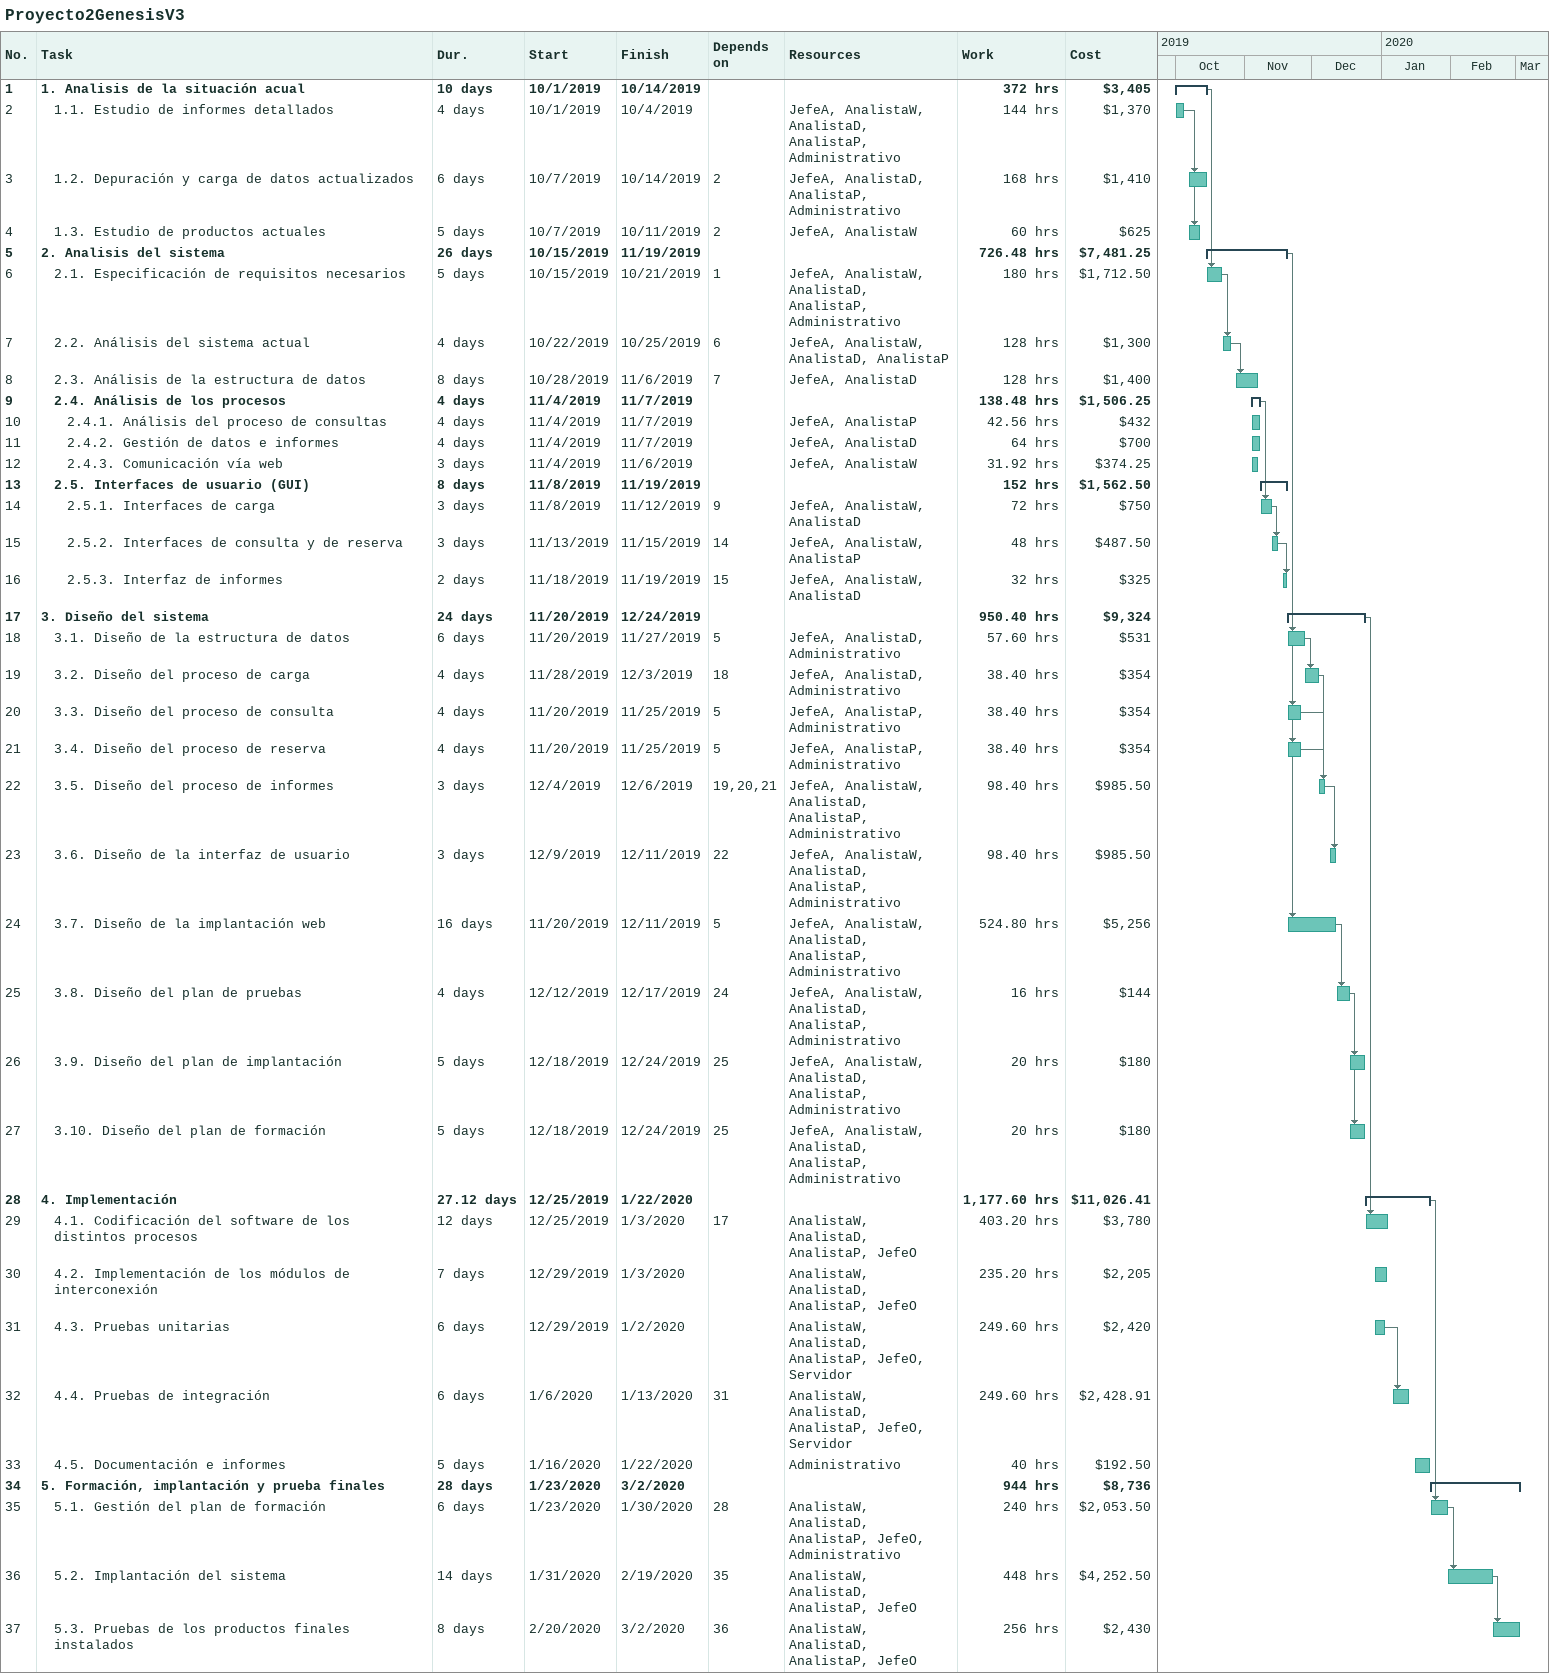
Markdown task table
Proyecto2GenesisV3

| ID | Level | Task | Duration | Start | Finish | Predecessors | Resources | Work (h) | Cost ($) |
|---|---|---|---|---|---|---|---|---|---|
| 1 | 1 | **1. Analisis de la situación acual** | 10d | 2019-10-01 | 2019-10-14 |  |  | 372 | 3405 |
| 2 | 2 | 1.1. Estudio de informes detallados | 4d | 2019-10-01 | 2019-10-04 |  | JefeA, AnalistaW, AnalistaD, AnalistaP, Administrativo | 144 | 1370 |
| 3 | 2 | 1.2. Depuración y carga de datos actualizados | 6d | 2019-10-07 | 2019-10-14 | 2 | JefeA, AnalistaD, AnalistaP, Administrativo | 168 | 1410 |
| 4 | 2 | 1.3. Estudio de productos actuales | 5d | 2019-10-07 | 2019-10-11 | 2 | JefeA, AnalistaW | 60 | 625 |
| 5 | 1 | **2. Analisis del sistema** | 26d | 2019-10-15 | 2019-11-19 |  |  | 726.48 | 7481.25 |
| 6 | 2 | 2.1. Especificación de requisitos necesarios | 5d | 2019-10-15 | 2019-10-21 | 1 | JefeA, AnalistaW, AnalistaD, AnalistaP, Administrativo | 180 | 1712.50 |
| 7 | 2 | 2.2. Análisis del sistema actual | 4d | 2019-10-22 | 2019-10-25 | 6 | JefeA, AnalistaW, AnalistaD, AnalistaP | 128 | 1300 |
| 8 | 2 | 2.3. Análisis de la estructura de datos | 8d | 2019-10-28 | 2019-11-06 | 7 | JefeA, AnalistaD | 128 | 1400 |
| 9 | 2 | **2.4. Análisis de los procesos** | 4d | 2019-11-04 | 2019-11-07 |  |  | 138.48 | 1506.25 |
| 10 | 3 | 2.4.1. Análisis del proceso de consultas | 4d | 2019-11-04 | 2019-11-07 |  | JefeA, AnalistaP | 42.56 | 432 |
| 11 | 3 | 2.4.2. Gestión de datos e informes | 4d | 2019-11-04 | 2019-11-07 |  | JefeA, AnalistaD | 64 | 700 |
| 12 | 3 | 2.4.3. Comunicación vía web | 3d | 2019-11-04 | 2019-11-06 |  | JefeA, AnalistaW | 31.92 | 374.25 |
| 13 | 2 | **2.5. Interfaces de usuario (GUI)** | 8d | 2019-11-08 | 2019-11-19 |  |  | 152 | 1562.50 |
| 14 | 3 | 2.5.1. Interfaces de carga | 3d | 2019-11-08 | 2019-11-12 | 9 | JefeA, AnalistaW, AnalistaD | 72 | 750 |
| 15 | 3 | 2.5.2. Interfaces de consulta y de reserva | 3d | 2019-11-13 | 2019-11-15 | 14 | JefeA, AnalistaW, AnalistaP | 48 | 487.50 |
| 16 | 3 | 2.5.3. Interfaz de informes | 2d | 2019-11-18 | 2019-11-19 | 15 | JefeA, AnalistaW, AnalistaD | 32 | 325 |
| 17 | 1 | **3. Diseño del sistema** | 24d | 2019-11-20 | 2019-12-24 |  |  | 950.40 | 9324 |
| 18 | 2 | 3.1. Diseño de la estructura de datos | 6d | 2019-11-20 | 2019-11-27 | 5 | JefeA, AnalistaD, Administrativo | 57.60 | 531 |
| 19 | 2 | 3.2. Diseño del proceso de carga | 4d | 2019-11-28 | 2019-12-03 | 18 | JefeA, AnalistaD, Administrativo | 38.40 | 354 |
| 20 | 2 | 3.3. Diseño del proceso de consulta | 4d | 2019-11-20 | 2019-11-25 | 5 | JefeA, AnalistaP, Administrativo | 38.40 | 354 |
| 21 | 2 | 3.4. Diseño del proceso de reserva | 4d | 2019-11-20 | 2019-11-25 | 5 | JefeA, AnalistaP, Administrativo | 38.40 | 354 |
| 22 | 2 | 3.5. Diseño del proceso de informes | 3d | 2019-12-04 | 2019-12-06 | 19, 20, 21 | JefeA, AnalistaW, AnalistaD, AnalistaP, Administrativo | 98.40 | 985.50 |
| 23 | 2 | 3.6. Diseño de la interfaz de usuario | 3d | 2019-12-09 | 2019-12-11 | 22 | JefeA, AnalistaW, AnalistaD, AnalistaP, Administrativo | 98.40 | 985.50 |
| 24 | 2 | 3.7. Diseño de la implantación web | 16d | 2019-11-20 | 2019-12-11 | 5 | JefeA, AnalistaW, AnalistaD, AnalistaP, Administrativo | 524.80 | 5256 |
| 25 | 2 | 3.8. Diseño del plan de pruebas | 4d | 2019-12-12 | 2019-12-17 | 24 | JefeA, AnalistaW, AnalistaD, AnalistaP, Administrativo | 16 | 144 |
| 26 | 2 | 3.9. Diseño del plan de implantación | 5d | 2019-12-18 | 2019-12-24 | 25 | JefeA, AnalistaW, AnalistaD, AnalistaP, Administrativo | 20 | 180 |
| 27 | 2 | 3.10. Diseño del plan de formación | 5d | 2019-12-18 | 2019-12-24 | 25 | JefeA, AnalistaW, AnalistaD, AnalistaP, Administrativo | 20 | 180 |
| 28 | 1 | **4. Implementación** | 27.12d | 2019-12-25 | 2020-01-22 |  |  | 1177.60 | 11026.41 |
| 29 | 2 | 4.1. Codificación del software de los distintos procesos | 12d | 2019-12-25 | 2020-01-03 | 17 | AnalistaW, AnalistaD, AnalistaP, JefeO | 403.20 | 3780 |
| 30 | 2 | 4.2. Implementación de los módulos de interconexión | 7d | 2019-12-29 | 2020-01-03 |  | AnalistaW, AnalistaD, AnalistaP, JefeO | 235.20 | 2205 |
| 31 | 2 | 4.3. Pruebas unitarias | 6d | 2019-12-29 | 2020-01-02 |  | AnalistaW, AnalistaD, AnalistaP, JefeO, Servidor | 249.60 | 2420 |
| 32 | 2 | 4.4. Pruebas de integración | 6d | 2020-01-06 | 2020-01-13 | 31 | AnalistaW, AnalistaD, AnalistaP, JefeO, Servidor | 249.60 | 2428.91 |
| 33 | 2 | 4.5. Documentación e informes | 5d | 2020-01-16 | 2020-01-22 |  | Administrativo | 40 | 192.50 |
| 34 | 1 | **5. Formación, implantación y prueba finales** | 28d | 2020-01-23 | 2020-03-02 |  |  | 944 | 8736 |
| 35 | 2 | 5.1. Gestión del plan de formación | 6d | 2020-01-23 | 2020-01-30 | 28 | AnalistaW, AnalistaD, AnalistaP, JefeO, Administrativo | 240 | 2053.50 |
| 36 | 2 | 5.2. Implantación del sistema | 14d | 2020-01-31 | 2020-02-19 | 35 | AnalistaW, AnalistaD, AnalistaP, JefeO | 448 | 4252.50 |
| 37 | 2 | 5.3. Pruebas de los productos finales instalados | 8d | 2020-02-20 | 2020-03-02 | 36 | AnalistaW, AnalistaD, AnalistaP, JefeO | 256 | 2430 |
